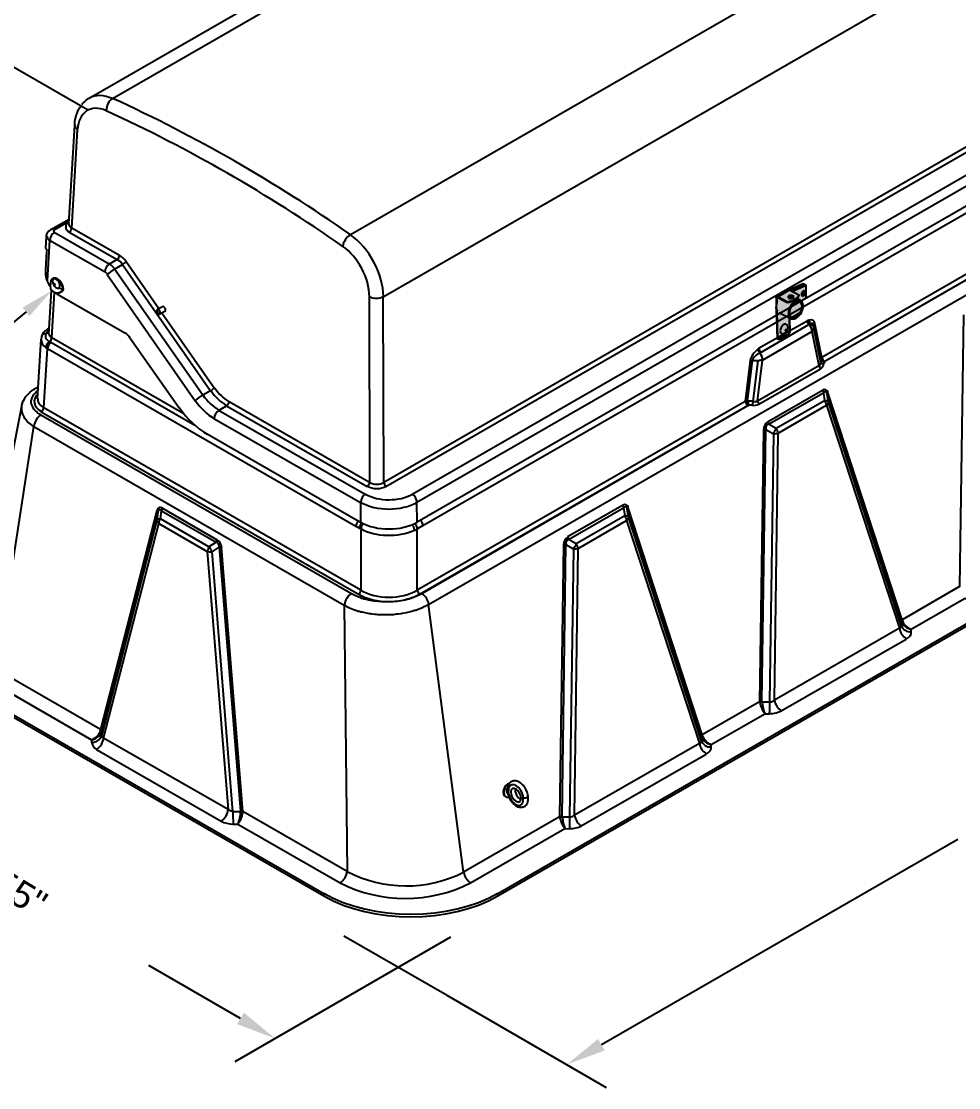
# Model space of a CAD drawing. Header units: feet. Extents: x -689 to 1837, y -511 to 1546.
# Drawn here: x 262.9 to 333.3, y -511.4 to -431.2 of the extents above; entities that cross this region are included whole.
import ezdxf
from ezdxf import colors
from ezdxf.entities.mleader import LeaderData, LeaderLine
from ezdxf.math import Vec2, Vec3

# ---------------------------------------------------------------- set-up
doc = ezdxf.new("R2010")
doc.units = ezdxf.units.FT
doc.header["$MEASUREMENT"] = 0
for name, color, linetype in [('DIMENSIONS', 1, 'Continuous'), ('EQUIPMENT', 6, 'Continuous'), ('PDF2_0', 7, 'Continuous'), ('PDF2_THIN', 7, 'Continuous'), ('TEXT', 1, 'Continuous')]:
    doc.layers.add(name, color=color, linetype=linetype)
doc.styles.add('NEI-A', font='arial.ttf')

msp = doc.modelspace()

# ---------------------------------------------------------------- linework, layer by layer
at = {"layer": 'DIMENSIONS'}
for points in [[(267.83533, -437.90393), (231.46369, -416.90832)], [(306.45846, -508.17605), (333.23838, -492.7268)], [(278.92804, -509.43908), (295.14609, -500.08533)], [(306.84286, -511.416), (294.87152, -504.49679), (287.09198, -500.01211)], [(279.33074, -506.21744), (272.42983, -502.22699)]]:
    msp.add_lwpolyline(points, dxfattribs=at)
for points in [[(279.58701, -505.77812), (279.07448, -506.63845), (281.93003, -507.71843)], [(306.20219, -507.75504), (306.69642, -508.61537), (303.85918, -509.67705)]]:
    msp.add_solid(points, dxfattribs=at)
at = {"layer": 'EQUIPMENT'}
for points in [[(267.41432, -437.48292), (267.45093, -437.428), (267.56076, -437.31817), (267.61567, -437.28156), (267.7255, -437.17173), (267.83533, -437.09852), (267.90855, -437.0436), (267.96346, -437.00699), (322.71312, -405.48613)], [(269.70242, -437.0436), (324.41547, -405.54104)], [(342.29926, -415.79173), (287.58621, -447.29429)], [(290.25871, -466.20315), (345.94191, -434.13314)], [(346.98529, -435.26804), (292.23563, -466.80721)], [(266.42586, -446.47057), (266.86518, -439.05713), (266.86518, -438.89239), (266.88348, -438.81917), (266.88348, -438.74595), (266.90179, -438.65442), (267.01161, -438.21511), (267.04822, -438.14189), (267.06653, -438.06867), (267.13975, -437.92223), (267.17636, -437.86732), (267.24958, -437.72088), (267.3228, -437.61105), (267.35941, -437.53783)], [(292.40037, -469.51632), (292.5102, -469.4614), (292.54681, -469.42479), (292.60172, -469.40649), (293.04104, -469.15022), (319.67452, -453.8108), (346.98529, -438.08697), (347.18664, -437.95884), (347.4063, -437.83071), (347.46121, -437.8124), (347.49782, -437.77579), (347.55273, -437.75749), (347.60765, -437.72088)], [(347.4063, -437.83071), (347.68087, -442.29708), (323.0243, -456.5016), (322.49346, -453.95724)], [(270.23326, -448.8502), (266.64552, -446.78175), (267.08483, -439.38662)], [(259.48834, -477.58873), (262.89303, -460.16256), (262.87473, -460.21748), (262.87473, -460.52866), (262.89303, -460.56527), (262.89303, -460.62018), (262.96625, -460.83984), (262.98456, -460.87645), (263.02117, -460.93136), (263.03947, -460.98628), (263.07608, -461.04119), (263.11269, -461.0778), (263.18591, -461.18763), (263.22252, -461.22424), (263.25913, -461.27916), (263.35065, -461.37068), (263.40557, -461.40729), (263.44218, -461.4622), (263.60692, -461.57203), (263.68014, -461.62695), (263.78997, -461.70017), (287.12859, -475.13589), (287.20181, -475.1725), (287.29333, -475.22741), (287.36655, -475.26402), (287.45808, -475.30063), (287.53129, -475.33724), (287.89739, -475.48368), (287.98891, -475.50199), (288.17196, -475.5752), (288.28179, -475.59351), (288.37332, -475.63012), (288.48314, -475.64842), (288.57467, -475.66673), (288.6845, -475.68503), (288.77602, -475.70334), (288.88585, -475.73995), (288.99568, -475.75825), (289.10551, -475.75825), (289.19703, -475.77656), (289.41669, -475.81317), (289.52652, -475.81317), (289.63635, -475.83147), (289.856, -475.83147), (289.96583, -475.84978), (290.51498, -475.84978), (290.62481, -475.83147), (290.84446, -475.83147), (291.06412, -475.79486), (291.17395, -475.79486), (291.39361, -475.75825), (291.48513, -475.73995), (291.81462, -475.68503), (291.90614, -475.66673), (292.01597, -475.63012), (292.10749, -475.61181), (292.21732, -475.59351), (292.40037, -475.52029), (292.5102, -475.50199), (293.05934, -475.28233), (293.13256, -475.24572), (293.22409, -475.20911), (293.31561, -475.15419), (293.46205, -475.08098), (348.28493, -443.5052)], [(264.70521, -448.31936), (264.76012, -447.38581), (264.76012, -447.31259), (264.77843, -447.27598), (264.77843, -447.23937), (264.85165, -447.09294), (264.90656, -447.03802), (264.92487, -447.00141), (264.96148, -446.98311), (265.01639, -446.92819), (265.053, -446.90989), (265.07131, -446.89158), (266.44417, -446.10448)], [(265.32757, -446.90989), (266.44417, -446.26922)], [(266.46247, -447.09294), (270.05021, -449.14307), (269.46446, -449.49086), (265.32757, -447.11124)], [(269.09836, -450.07662), (264.97978, -447.7153), (264.79673, -450.73559), (264.74182, -450.57085), (264.74182, -450.51593), (264.72351, -450.46102), (264.72351, -450.4061), (264.70521, -450.31458), (264.6869, -450.20475), (264.6869, -449.93018), (264.77843, -448.53902)], [(273.19864, -452.85895), (270.72749, -449.32612)], [(269.29971, -450.27797), (275.92605, -459.75986)], [(265.10791, -450.99186), (265.0347, -450.95525)], [(265.76689, -451.30304), (265.96824, -451.39456)], [(264.92487, -454.72604), (265.12622, -451.48609)], [(275.06573, -460.74832), (265.14452, -455.03722), (265.34588, -451.63253)], [(265.69367, -451.83388), (270.63596, -454.67112)], [(288.99568, -451.94371), (289.03229, -465.91027), (278.47042, -459.85138)], [(273.4549, -452.71251), (273.0705, -452.91386)], [(273.03389, -453.042), (273.03389, -453.02369)], [(273.12542, -453.22504), (273.14372, -453.24335)], [(273.63795, -453.0603), (273.25355, -453.26165)], [(277.35383, -458.80801), (273.41829, -453.17013)], [(333.65939, -453.29826), (333.36651, -473.74472), (329.04658, -476.23418), (323.48192, -459.1558)], [(318.19183, -459.77816), (318.55793, -456.70296), (322.27381, -454.56129), (322.80464, -457.12397)], [(318.37488, -456.15381), (322.03584, -454.03046)], [(275.90775, -461.62695), (265.07131, -455.38501), (264.97978, -455.3301), (264.92487, -455.31179), (264.88826, -455.27518), (264.77843, -455.16535), (264.76012, -455.12874), (264.72351, -455.09213), (264.70521, -455.05552), (264.70521, -455.01891), (264.6869, -454.964), (264.6869, -454.85417), (264.70521, -454.81756), (264.70521, -454.78095), (264.72351, -454.74434)], [(271.03867, -455.05552), (274.71793, -460.2907)], [(317.62439, -456.73957), (317.25829, -459.81477), (292.60172, -474.0193), (292.60172, -469.40649)], [(262.89303, -460.16256), (262.89303, -460.10765), (263.00286, -459.77816), (263.03947, -459.74155), (263.05778, -459.68664), (263.09439, -459.63172), (263.11269, -459.59511), (263.1493, -459.5402), (263.16761, -459.50359), (263.20422, -459.44868), (263.27743, -459.37546), (263.35065, -459.28393), (263.49709, -459.13749), (263.68014, -458.99106), (263.75336, -458.93614), (263.86319, -458.86292), (263.95471, -458.80801), (264.11946, -458.71648)], [(292.78477, -474.31217), (317.44134, -460.12595), (317.51456, -460.12595), (292.94952, -474.27556), (292.80308, -474.34878), (292.74816, -474.38539), (292.67494, -474.4037), (292.45529, -474.51353), (292.38207, -474.53183), (292.29054, -474.56844), (292.21732, -474.58675), (292.1441, -474.62336), (292.05258, -474.64166), (291.97936, -474.67827), (291.88784, -474.69657), (291.72309, -474.73318), (291.64987, -474.75149), (291.3753, -474.8064), (291.21056, -474.84301), (290.66142, -474.89793), (289.92922, -474.89793), (289.38008, -474.84301), (289.21534, -474.8064), (288.94076, -474.75149), (288.86755, -474.73318), (288.77602, -474.71488), (288.7028, -474.69657), (288.61128, -474.67827), (288.53806, -474.64166), (288.44653, -474.62336), (288.37332, -474.58675), (288.3001, -474.56844), (288.22688, -474.53183), (288.13535, -474.51353), (287.9157, -474.4037), (287.86078, -474.38539), (287.71434, -474.31217), (287.65943, -474.27556), (264.32081, -460.83984), (264.24759, -460.78493), (264.17437, -460.74832), (264.10115, -460.6934), (264.04624, -460.63849), (263.99132, -460.58357), (263.9181, -460.52866), (263.88149, -460.47374), (263.82658, -460.41883), (263.71675, -460.25409), (263.68014, -460.18087), (263.64353, -460.07104), (263.62523, -459.99782), (263.60692, -459.94291), (263.60692, -459.75986), (263.62523, -459.68664), (263.64353, -459.63172), (263.66184, -459.5585), (263.68014, -459.50359), (263.71675, -459.44868), (263.73505, -459.39376), (263.77166, -459.32054), (263.82658, -459.26563), (263.86319, -459.21071), (264.02793, -459.04597), (264.10115, -458.99106)], [(323.06091, -458.99106), (318.94233, -461.37068)], [(288.7028, -466.80721), (277.68331, -460.49205), (278.28737, -460.14426), (288.84924, -466.20315)], [(264.35742, -460.60188), (288.19027, -474.31217)], [(273.0522, -468.01532), (268.80548, -484.48964), (260.97103, -479.96836), (263.78997, -461.70017)], [(277.33552, -461.09611), (288.35501, -467.41126), (288.35501, -468.91226), (276.82299, -462.28592)], [(318.63115, -461.95643), (318.33827, -482.4029), (314.01834, -484.89235), (308.45368, -467.81397)], [(318.52132, -482.38459), (318.8142, -461.93813), (319.38165, -462.24931), (319.08877, -482.4212), (318.52132, -482.4212)], [(277.55518, -470.2302), (273.4366, -467.85058)], [(308.03267, -467.64923), (303.91409, -470.01055)], [(303.60291, -470.6146), (303.31003, -491.06107), (296.09794, -495.21626), (293.46205, -475.08098)], [(279.33074, -490.67666), (278.7633, -490.67666), (277.18908, -471.12714), (277.71992, -470.77935), (279.33074, -490.62175)], [(287.12859, -475.13589), (287.34825, -495.16134), (279.51379, -490.64006), (277.90297, -470.79765)], [(319.9674, -483.08017), (329.35776, -477.68026)], [(314.69562, -485.82589), (314.69562, -485.60624), (318.72267, -483.29983), (319.08877, -483.29983)], [(268.51261, -485.99064), (277.86636, -491.37225)], [(304.93916, -491.73834), (314.32952, -486.33843)], [(299.39281, -488.86449), (299.39281, -489.08415), (299.41111, -489.13906), (299.41111, -489.19398), (299.42941, -489.21228), (299.42941, -489.32211), (299.44772, -489.37702), (299.46602, -489.45024), (299.50263, -489.54177), (299.52094, -489.61499), (299.57585, -489.68821), (299.64907, -489.83464), (299.7589, -489.98108), (299.81382, -490.036), (299.86873, -490.09091), (299.94195, -490.14583), (299.99686, -490.20074), (300.17991, -490.29226), (300.21652, -490.29226), (300.28974, -490.32887), (300.5094, -490.32887), (300.54601, -490.31057), (300.58262, -490.31057), (300.72906, -490.23735), (300.74736, -490.20074), (300.78397, -490.18244), (300.80227, -490.14583), (300.83888, -490.12752), (300.9121, -489.98108), (300.9121, -489.94447), (300.93041, -489.90786), (300.93041, -489.87125), (300.94871, -489.83464), (300.94871, -489.52346), (300.93041, -489.45024), (300.9121, -489.35872), (300.8938, -489.2855), (300.87549, -489.19398), (300.76567, -488.97432), (300.72906, -488.88279), (300.67414, -488.82788), (300.56431, -488.68144), (300.5094, -488.62653), (300.45448, -488.57161), (300.41787, -488.55331), (300.39957, -488.5167), (300.17991, -488.40687), (300.16161, -488.38856), (300.125, -488.37026), (300.08839, -488.37026), (300.03347, -488.35196), (299.85043, -488.35196), (299.81382, -488.37026), (299.77721, -488.37026), (299.63077, -488.44348), (299.52094, -488.55331), (299.50263, -488.58992), (299.48433, -488.60822), (299.42941, -488.71805), (299.42941, -488.75466), (299.41111, -488.79127), (299.41111, -488.82788), (299.39281, -488.86449)], [(299.39281, -488.97432), (299.41111, -488.99262), (299.41111, -489.01093), (299.42941, -489.02923), (299.44772, -489.02923), (299.46602, -489.04754), (299.44772, -489.21228), (299.50263, -489.39533), (299.44772, -489.39533), (299.44772, -489.37702)], [(299.30128, -489.57838), (299.26467, -489.56007)], [(300.94871, -489.54177), (300.93041, -489.54177), (300.93041, -489.56007), (300.87549, -489.61499), (300.83888, -489.61499), (300.76567, -489.6516), (300.60092, -489.6516), (300.58262, -489.63329), (300.56431, -489.63329)]]:
    msp.add_lwpolyline(points, dxfattribs=at)
for points in [[(344.93515, -420.34962), (345.77717, -433.84026), (290.09397, -465.91027), (290.05736, -451.94371)], [(347.44291, -437.31817), (319.67452, -453.29826), (292.60172, -468.89395), (292.58342, -467.39296), (347.35138, -435.87209)], [(270.45292, -449.52747), (277.07925, -459.00936), (276.4935, -459.33885), (269.86716, -449.87527)], [(319.01555, -461.53542), (323.13413, -459.1741), (323.22565, -459.75986), (319.583, -461.86491)], [(323.37209, -460.10765), (328.84523, -476.87485), (319.45487, -482.27476), (319.72944, -462.2127)], [(353.19061, -465.61739), (298.67892, -497.01013), (298.67892, -496.80877), (353.19061, -465.41604)], [(277.50026, -470.39495), (276.95112, -470.74274), (273.30847, -468.63769), (273.38168, -468.03363)], [(303.98731, -470.19359), (308.10589, -467.81397), (308.21572, -468.41803), (304.55476, -470.52308)], [(276.82299, -471.09053), (278.3972, -490.51192), (269.04345, -485.13031), (273.18033, -469.00378)], [(308.34385, -468.76582), (313.81699, -485.53302), (304.42663, -490.93293), (304.7012, -470.87087)], [(258.9392, -481.46935), (285.59099, -496.80877), (285.59099, -497.01013), (258.9392, -481.6707)]]:
    msp.add_lwpolyline(points, close=True, dxfattribs=at)
for points in [[(348.50458, -440.24694, -0.52727145), (347.77239, -442.69978), (323.18905, -456.84939), (323.18905, -456.81278), (347.84561, -442.60826)], [(321.90771, -453.77419), (318.26505, -455.84263, 0.02832302), (318.20103, -455.88327)], [(318.21014, -456.73957), (317.84404, -459.83308), (318.0637, -459.83308), (318.11862, -459.81477), (318.15523, -459.81477), (318.19183, -459.77816), (322.80464, -457.12397), (322.82295, -457.12397), (322.85956, -457.08736), (322.87786, -457.08736), (322.87786, -457.06905), (322.89617, -457.05075), (322.91447, -457.01414), (322.93278, -456.99583), (322.95108, -456.95922), (322.95108, -456.886), (322.42024, -454.30503), (322.42024, -454.08537), (322.95108, -456.62974), (322.95108, -456.66635, 0.00928485), (322.95393, -456.86326)], [(264.06454, -459.61342), (264.33911, -455.12874, 0.27379025), (264.6869, -455.75111), (264.74182, -455.78772), (264.81504, -455.84263), (287.98891, -469.18683), (288.37332, -469.40649), (288.37332, -474.0193), (264.54047, -460.2907), (264.81504, -455.84263)], [(317.51904, -460.09918, -0.01469613), (317.51456, -459.79647), (317.44134, -459.79647), (317.80743, -456.73957), (318.30166, -456.73957)], [(317.78913, -460.10765, 0.18567766), (318.28336, -460.01612), (322.91447, -457.36193), (322.95108, -457.32532), (322.98769, -457.30701), (323.06091, -457.2338), (323.07922, -457.19719), (323.09752, -457.17888), (323.09752, -457.16058), (323.13413, -457.12397), (323.13413, -457.08736), (323.15244, -457.06905), (323.15244, -457.03244)], [(268.8787, -484.59947), (273.12542, -468.12515), (273.0522, -468.74751), (268.8787, -484.98387), (268.8787, -484.65439, -0.00699954), (268.89219, -484.60057)], [(303.50378, -491.06106, -0.0316734), (303.49308, -491.02446), (303.78596, -470.57799), (304.35341, -470.90748), (304.06053, -491.07937), (303.49308, -491.07937)], [(329.72386, -477.16772), (329.72386, -476.94806), (333.75091, -474.64166), (334.11701, -474.64166, 0.00465965), (334.13707, -473.77051, 0.19170272), (334.49123, -473.62185)], [(259.68969, -476.58197, 0.6059335), (260.44019, -480.82868), (268.12821, -485.25844), (268.12821, -485.4781)], [(299.39852, -488.90369, 0.19002337), (299.30896, -489.13576, -0.19002337)], [(304.06949, -491.93258, 0.00465965), (304.08059, -491.06854, 0.19170272), (304.43475, -490.91988)], [(278.7633, -491.5919), (279.12939, -491.5919), (286.81741, -496.02167, 0.23925313), (296.61048, -496.02167), (303.69443, -491.9397), (304.06053, -491.958)]]:
    msp.add_lwpolyline(points, format="xyb", dxfattribs=at)
for points in [[(328.99167, -476.38062), (329.00997, -476.7101), (323.51853, -459.86969), (323.42701, -459.28393), (328.99167, -476.36231, -0.00494149)], [(313.96343, -485.03879), (313.98173, -485.36827), (308.49029, -468.52786), (308.39877, -467.9238), (313.96343, -485.00218, -0.00494149)]]:
    msp.add_lwpolyline(points, format="xyb", close=True, dxfattribs=at)
for centre, radius, start, end in [((221.11832, -542.57255), 116.19579, 55.0946754, 65.2763215), ((220.92732, -542.87531), 115.49983, 55.0910139, 65.274078), ((267.0726, -449.85757), 2.43855, 200.7127997, 211.1970463), ((265.53808, -451.12915), 0.52169, 158.8129057, 329.3208781), ((265.57469, -451.14746), 0.52168, 242.0164727, 330.3538613), ((266.45726, -450.4602), 1.57293, 229.2718938, 240.3080137), ((265.28979, -455.21252), 0.95436, 111.2964641, 174.9637406), ((325.53786, -457.41135), 2.39848, 166.0057177, 170.3097736), ((322.7383, -459.87784), 5.29711, 179.0269781, 182.3948416), ((317.54121, -461.88385), 2.09715, 81.4535368, 90.1947355), ((317.71935, -462.21318), 2.10716, 87.4506373, 95.0120802), ((317.01398, -460.72553), 2.81591, 327.2296316, 336.3559344), ((301.98574, -469.3837), 2.81591, 327.2296316, 336.3559344), ((278.77712, -469.92682), 1.98259, 204.0519985, 217.0932009), ((336.95096, -474.15892), 8.15869, 194.6473968, 195.0331235), ((318.91948, -482.36984), 0.56285, 181.9738513, 187.935815), ((318.83864, -482.36948), 0.30843, 178.962375, 186.2189582), ((272.74684, -482.24714), 46.36227, 358.7303639, 359.79827), ((319.10422, -481.90241), 0.52087, 270.1264971, 313.5348861), ((263.7902, -483.52775), 5.11896, 348.4996308, 349.2747031), ((321.92272, -482.81709), 8.15869, 194.6473968, 195.0331235), ((299.49321, -489.07581), 0.24626, 249.355486, 256.9622187), ((299.50265, -489.02686), 0.17971, 241.4416892, 250.4058007), ((278.84458, -490.00706), 0.65078, 228.2037118, 263.9225452), ((325.95567, -490.92041), 47.19251, 179.6838843, 180.7843914), ((279.0367, -490.63978), 0.30745, 354.9378263, 4.5124964), ((279.00567, -490.64016), 0.50714, 353.5610203, 1.8362489), ((303.89124, -491.02801), 0.56285, 181.9738513, 187.935815), ((291.77686, -486.62263), 9.61885, 242.586451, 296.6943645)]:
    msp.add_arc(centre, radius, start, end, dxfattribs=at)
for points in [[(269.7044, -437.05144), (269.05721, -436.75554), (268.44625, -436.74245), (267.97425, -437.01436)], [(269.23433, -437.96359), (268.08348, -437.44226), (267.16485, -438.04733), (267.08495, -439.37931)], [(269.71433, -437.04202), (269.43331, -437.2053), (269.22507, -437.60943), (269.24338, -437.95598)], [(266.88473, -439.04147), (266.87781, -439.16025), (266.95599, -439.27867), (267.10068, -439.36856)], [(266.44699, -446.29447), (266.08927, -446.52264), (266.10365, -446.87248), (266.47967, -447.08954)], [(266.42641, -446.45837), (266.41937, -446.57741), (266.4996, -446.69148), (266.64805, -446.77347)], [(264.7792, -447.38012), (264.77232, -447.49892), (264.85058, -447.61621), (264.99539, -447.70411)], [(265.34076, -447.11386), (265.15165, -447.22579), (264.99481, -447.49224), (264.98604, -447.71647)], [(265.33142, -446.91228), (265.23873, -446.8578), (265.15035, -446.84819), (265.08551, -446.88553)], [(265.34493, -446.9138), (265.24857, -446.96754), (265.24857, -447.05437), (265.34492, -447.10783)], [(266.46842, -447.08263), (266.56059, -447.0273), (266.63757, -446.89649), (266.64251, -446.78678)], [(287.58685, -447.29386), (287.30152, -447.45449), (287.04767, -447.83255), (287.01278, -448.14882)], [(290.07217, -451.93909), (290.0577, -450.25021), (288.99885, -448.26398), (287.59478, -447.2919)], [(289.0194, -451.94489), (289.01877, -450.56693), (288.16513, -448.95006), (287.02209, -448.16178)], [(264.72415, -448.31803), (264.72, -448.38997), (264.74457, -448.46196), (264.79578, -448.52791)], [(270.05616, -449.13277), (270.14833, -449.07744), (270.22531, -448.94663), (270.23025, -448.83691)], [(270.73067, -449.30611), (270.58536, -449.09773), (270.41043, -448.92973), (270.22963, -448.82493)], [(269.47764, -449.47518), (269.28853, -449.58711), (269.13169, -449.85356), (269.12292, -450.07779)], [(269.87563, -449.85859), (269.75805, -449.69389), (269.61679, -449.56139), (269.47101, -449.47904)], [(270.46382, -449.52735), (270.34897, -449.3612), (270.21022, -449.22738), (270.06639, -449.14405)], [(270.45699, -449.52144), (270.55435, -449.47096), (270.67563, -449.38101), (270.73067, -449.31847)], [(265.48706, -450.61625), (265.22688, -450.4927), (265.02923, -450.64111), (265.04323, -450.94953)], [(265.39624, -450.59001), (265.24995, -450.56216), (265.17012, -450.69861), (265.2178, -450.89498)], [(265.71543, -450.71612), (265.52626, -450.53408), (265.31546, -450.48491), (265.18794, -450.59307)], [(265.74822, -450.99595), (265.70001, -450.79949), (265.54253, -450.61785), (265.39624, -450.59001)], [(269.32204, -450.26162), (269.26355, -450.17805), (269.19293, -450.11081), (269.11976, -450.06905)], [(269.8768, -449.86292), (269.68043, -449.96856), (269.43281, -450.15097), (269.31802, -450.27454)], [(265.2178, -450.89498), (265.26549, -451.09135), (265.42269, -451.27346), (265.56914, -451.302)], [(265.32306, -450.9638), (265.30992, -450.97137), (265.31358, -451.00236), (265.33124, -451.03302)], [(265.37882, -451.00561), (265.36116, -450.97495), (265.3362, -450.95623), (265.32306, -450.9638)], [(265.33124, -451.03302), (265.34889, -451.06368), (265.37386, -451.0824), (265.387, -451.07483)], [(265.387, -451.07483), (265.40014, -451.06727), (265.39648, -451.03627), (265.37882, -451.00561)], [(265.99534, -451.40166), (265.97359, -451.08957), (265.74724, -450.73981), (265.48706, -450.61625)], [(265.57103, -451.30236), (265.71714, -451.32951), (265.79642, -451.19242), (265.74822, -450.99595)], [(266.0336, -451.40685), (266.03175, -451.17419), (265.9046, -450.89816), (265.71543, -450.71612)], [(289.01172, -451.93916), (289.30114, -452.09224), (289.77007, -452.09158), (290.05953, -451.9377)], [(273.0708, -452.93445), (273.02178, -452.9607), (273.01879, -453.05061), (273.06412, -453.13528)], [(273.12383, -452.90943), (273.06977, -452.90613), (273.03345, -452.94882), (273.03252, -453.01674)], [(273.24163, -453.04024), (273.1963, -452.95557), (273.11982, -452.90821), (273.0708, -452.93445)], [(273.27607, -453.0316), (273.23845, -452.96133), (273.17789, -452.91273), (273.12383, -452.90943)], [(273.66047, -452.81194), (273.61037, -452.71836), (273.52279, -452.66764), (273.46486, -452.69866)], [(273.6463, -453.03754), (273.70423, -453.00653), (273.71058, -452.90552), (273.66047, -452.81194)], [(273.06412, -453.13528), (273.10945, -453.21995), (273.18593, -453.26731), (273.23495, -453.24106)], [(273.1534, -453.24253), (273.21044, -453.27942), (273.26611, -453.27285), (273.29334, -453.22604)], [(273.23495, -453.24106), (273.28397, -453.21482), (273.28696, -453.12491), (273.24163, -453.04024)], [(273.29334, -453.22604), (273.32056, -453.17922), (273.31369, -453.10187), (273.27607, -453.0316)], [(321.91051, -453.76101), (321.91448, -453.84727), (321.96374, -453.94968), (322.03343, -454.0166)], [(322.07331, -453.70243), (322.02102, -453.71134), (321.96667, -453.73149), (321.91236, -453.76209)], [(322.07607, -453.70734), (322.0561, -453.80323), (322.08379, -453.91389), (322.14516, -453.98353)], [(322.50274, -453.92798), (322.4644, -453.74115), (322.30478, -453.65434), (322.07676, -453.69629)], [(264.93616, -454.44518), (264.8344, -454.52796), (264.76399, -454.62216), (264.72951, -454.72165)], [(264.94688, -454.53003), (264.85894, -454.58586), (264.79082, -454.65112), (264.74639, -454.72211)], [(264.95105, -454.32042), (264.92976, -454.32143), (264.91028, -454.32695), (264.89319, -454.33679)], [(322.13694, -453.99482), (322.10241, -454.00077), (322.0665, -454.01417), (322.03061, -454.03448)], [(322.28628, -454.54394), (322.2792, -454.36765), (322.17908, -454.15891), (322.03642, -454.02298)], [(322.43811, -454.07145), (322.41073, -453.95074), (322.3022, -453.92021), (322.14846, -453.98995)], [(322.43246, -454.28842), (322.40656, -454.15321), (322.30035, -454.03711), (322.149, -453.97856)], [(322.28959, -454.53507), (322.38204, -454.46248), (322.43336, -454.37344), (322.43227, -454.28755)], [(322.49364, -453.95043), (322.4482, -453.9858), (322.42292, -454.02912), (322.42337, -454.07085)], [(264.73304, -454.72018), (264.56779, -454.7013), (264.42268, -454.77685), (264.37819, -454.90494)], [(264.98346, -455.33629), (264.83369, -455.41532), (264.71122, -455.59947), (264.702, -455.75948)], [(265.07635, -455.38744), (264.93864, -455.47403), (264.82623, -455.66821), (264.81935, -455.83139)], [(264.92543, -454.71223), (264.9181, -454.83145), (264.99835, -454.94587), (265.14704, -455.02819)], [(264.9745, -455.31512), (265.06397, -455.25715), (265.13682, -455.13034), (265.14173, -455.02404)], [(271.04636, -455.05262), (270.93103, -454.8885), (270.79234, -454.75639), (270.64886, -454.67395)], [(318.2114, -455.88736), (317.90467, -456.11397), (317.67691, -456.45256), (317.64245, -456.73318)], [(318.38824, -456.14182), (318.07932, -456.29369), (317.85126, -456.52231), (317.81854, -456.71294)], [(318.21182, -455.88462), (318.22735, -455.97652), (318.30126, -456.08857), (318.38671, -456.14974)], [(318.28616, -455.82945), (318.29074, -455.92877), (318.35491, -456.04724), (318.438, -456.10976)], [(318.57041, -456.6856), (318.56354, -456.51471), (318.46915, -456.31268), (318.33242, -456.17622)], [(317.81441, -456.73876), (317.74926, -456.73256), (317.687, -456.7373), (317.64134, -456.75194)], [(318.32158, -456.70971), (318.41816, -456.71063), (318.50662, -456.69887), (318.57585, -456.67591)], [(323.02448, -456.49479), (322.97904, -456.53016), (322.95376, -456.57348), (322.95421, -456.61522)], [(322.95406, -456.61594), (322.97288, -456.71841), (323.07644, -456.79416), (323.19814, -456.79448)], [(322.95406, -456.67086), (322.97288, -456.77333), (323.07644, -456.84908), (323.19814, -456.8494)], [(322.95406, -456.87059), (322.97045, -456.94472), (323.05294, -457.00199), (323.15846, -457.01251)], [(323.0271, -456.48843), (323.03216, -456.59807), (323.10932, -456.72877), (323.20161, -456.78404)], [(322.82575, -457.11079), (322.82918, -457.18512), (322.8664, -457.27257), (322.92285, -457.3389)], [(264.09713, -459.26998), (263.65078, -459.69142), (263.76559, -460.23227), (264.37535, -460.58068)], [(264.12281, -458.78146), (264.06211, -458.77689), (264.00687, -458.7884), (263.95999, -458.8154)], [(276.50314, -459.3265), (276.30677, -459.43214), (276.05914, -459.61455), (275.94435, -459.73812)], [(276.50067, -459.32865), (276.84683, -459.82626), (277.2656, -460.22641), (277.70018, -460.47483)], [(277.08647, -458.9889), (277.43475, -459.48541), (277.85442, -459.88513), (278.28856, -460.13384)], [(277.10163, -459.00333), (277.19899, -458.95284), (277.32027, -458.8629), (277.37531, -458.80035)], [(277.37312, -458.78888), (277.6927, -459.24654), (278.07787, -459.61518), (278.47636, -459.84478)], [(323.48977, -459.14943), (323.4196, -458.93279), (323.26299, -458.87164), (323.06765, -458.98462)], [(323.08501, -458.98899), (323.09382, -459.04598), (323.11999, -459.1076), (323.15774, -459.16031)], [(323.43265, -459.26245), (323.3772, -459.07624), (323.27053, -459.03498), (323.14515, -459.15126)], [(323.50281, -459.15827), (323.4587, -459.19493), (323.43444, -459.23658), (323.43538, -459.27405)], [(264.08386, -459.59986), (264.06831, -459.86099), (264.23955, -460.11303), (264.55675, -460.29587)], [(275.93036, -459.75285), (276.33741, -460.33498), (276.82852, -460.8035), (277.33704, -461.09485)], [(278.29332, -460.13395), (278.38549, -460.07863), (278.46247, -459.94781), (278.46741, -459.8381)], [(317.44832, -459.79567), (317.38316, -459.78946), (317.3209, -459.7942), (317.27524, -459.80884)], [(317.27939, -459.8016), (317.28445, -459.91123), (317.36161, -460.04194), (317.4539, -460.09721)], [(317.84476, -459.82339), (317.82537, -459.91775), (317.81053, -460.03213), (317.80798, -460.10682)], [(318.19463, -459.78329), (318.19806, -459.85762), (318.23528, -459.94507), (318.29173, -460.0114)], [(323.37878, -460.10342), (323.36136, -459.98702), (323.30827, -459.86136), (323.2312, -459.7541)], [(323.52006, -459.86069), (323.48627, -459.79927), (323.38134, -459.75798), (323.23724, -459.74939)], [(323.38346, -460.09898), (323.47312, -460.02371), (323.52223, -459.93796), (323.51999, -459.86062)], [(264.32899, -460.8281), (264.05669, -460.98432), (263.82993, -461.35503), (263.80668, -461.68198)], [(264.36316, -460.59144), (264.45545, -460.53617), (264.53261, -460.40546), (264.53767, -460.29583)], [(274.72617, -460.28024), (275.33288, -461.14276), (276.06299, -461.83671), (276.81879, -462.26921)], [(277.6965, -460.49467), (277.50739, -460.6066), (277.35055, -460.87305), (277.34178, -461.09728)], [(318.95106, -461.362), (318.75742, -461.47348), (318.64135, -461.69109), (318.63822, -461.94852)], [(319.02685, -461.52328), (318.85777, -461.57391), (318.78093, -461.71829), (318.81974, -461.91243)], [(318.96643, -461.35031), (318.97524, -461.4073), (319.00141, -461.46892), (319.03916, -461.52163)], [(318.80873, -461.91987), (318.7432, -461.91874), (318.67997, -461.92632), (318.63295, -461.94096)], [(319.38322, -462.24921), (319.5167, -462.25154), (319.64551, -462.23546), (319.74131, -462.20452)], [(319.73612, -462.20847), (319.7187, -462.09207), (319.66562, -461.96642), (319.58854, -461.85915)], [(288.85519, -466.19284), (288.94736, -466.13752), (289.02434, -466.0067), (289.02928, -465.89699)], [(288.86732, -466.20026), (289.25682, -466.42455), (289.88779, -466.42366), (290.27727, -466.19826)], [(289.04844, -465.90798), (289.3379, -466.08245), (289.80679, -466.0818), (290.0962, -465.90652)], [(290.09679, -465.89758), (290.10206, -466.00734), (290.1794, -466.13794), (290.27168, -466.19295)], [(288.71599, -466.79152), (288.52688, -466.90345), (288.37004, -467.1699), (288.36127, -467.39413)], [(288.37248, -467.40777), (289.5409, -468.0736), (291.43382, -468.07109), (292.60235, -467.40216)], [(288.72187, -466.79219), (289.69739, -467.35112), (291.27773, -467.34887), (292.25323, -466.78717)], [(292.59585, -467.39291), (292.58639, -467.16858), (292.42882, -466.90257), (292.23948, -466.79129)], [(273.12072, -468.11878), (273.12183, -468.07689), (273.09735, -468.03257), (273.05268, -467.99557)], [(273.45366, -467.83577), (273.25928, -467.72224), (273.11374, -467.77862), (273.0614, -467.98774)], [(273.39224, -468.0247), (273.26533, -467.90783), (273.16499, -467.94644), (273.1218, -468.12876)], [(273.38851, -468.02028), (273.4239, -467.96533), (273.44651, -467.90343), (273.45138, -467.8482)], [(308.05677, -467.62885), (308.06558, -467.68584), (308.09174, -467.74747), (308.1295, -467.80017)], [(308.47983, -467.78929), (308.40966, -467.57265), (308.25305, -467.5115), (308.05771, -467.62448)], [(308.40441, -467.92062), (308.34896, -467.73441), (308.24229, -467.69315), (308.1169, -467.80943)], [(308.47457, -467.79814), (308.43045, -467.8348), (308.4062, -467.87644), (308.40714, -467.91392)], [(273.04335, -468.73181), (273.04086, -468.818), (273.09052, -468.90905), (273.18139, -468.98495)], [(273.30802, -468.63186), (273.16708, -468.64241), (273.06894, -468.67935), (273.04352, -468.73143)], [(273.31478, -468.63167), (273.24261, -468.74355), (273.19683, -468.86981), (273.18752, -468.98266)], [(288.19387, -468.79122), (288.08971, -468.89287), (288.01699, -469.04616), (288.01153, -469.17559)], [(288.4517, -468.93615), (288.34676, -469.03772), (288.27328, -469.19189), (288.2678, -469.32203)], [(288.37263, -468.9036), (289.54113, -469.57646), (291.43405, -469.57378), (292.6025, -468.89761)], [(288.56729, -469.00387), (288.45951, -469.10507), (288.38322, -469.26249), (288.37763, -469.39524)], [(292.61756, -469.39422), (292.6109, -469.25701), (292.52783, -469.0942), (292.41371, -468.99467)], [(293.03673, -469.13898), (293.03112, -469.00582), (292.95439, -468.8479), (292.84617, -468.74677)], [(308.35054, -468.76159), (308.33312, -468.64519), (308.28003, -468.51953), (308.20295, -468.41227)], [(308.49182, -468.51886), (308.45803, -468.45744), (308.3531, -468.41615), (308.209, -468.40756)], [(308.35521, -468.75715), (308.44488, -468.68188), (308.49399, -468.59613), (308.49175, -468.51879)], [(288.37248, -469.38182), (289.46303, -470.00475), (291.20254, -470.05213), (292.39169, -469.49132)], [(292.40814, -469.49828), (292.40311, -469.35432), (292.32406, -469.17985), (292.21681, -469.07599)], [(277.72585, -470.77815), (277.75128, -470.58904), (277.66837, -470.44846), (277.5024, -470.39925)], [(277.50709, -470.3816), (277.54248, -470.32665), (277.56509, -470.26475), (277.56996, -470.20952)], [(277.91355, -470.78975), (277.8932, -470.53944), (277.7665, -470.32579), (277.57208, -470.21392)], [(303.92282, -470.02017), (303.72918, -470.13165), (303.61311, -470.34926), (303.60998, -470.60669)], [(303.79879, -470.57804), (303.73326, -470.57691), (303.67003, -470.58449), (303.62301, -470.59913)], [(303.99861, -470.18146), (303.82953, -470.23208), (303.75269, -470.37646), (303.7915, -470.5706)], [(303.93819, -470.00848), (303.947, -470.06547), (303.97316, -470.12709), (304.01092, -470.1798)], [(304.70788, -470.86664), (304.69046, -470.75024), (304.63738, -470.62459), (304.5603, -470.51732)], [(276.84402, -471.08977), (276.93838, -471.12299), (277.06619, -471.13661), (277.19934, -471.12763)], [(276.97574, -470.73672), (276.90357, -470.8486), (276.85779, -470.97486), (276.84848, -471.08771)], [(277.90311, -470.79684), (277.85683, -470.78105), (277.79411, -470.77467), (277.72875, -470.7791)], [(304.35498, -470.90738), (304.48846, -470.90971), (304.61727, -470.89363), (304.71307, -470.86269)], [(287.66761, -474.26383), (287.39531, -474.42005), (287.16855, -474.79075), (287.1453, -475.11771)], [(288.19138, -474.31254), (289.45993, -475.04424), (291.51511, -475.04424), (292.78366, -474.31254)], [(288.19601, -474.30173), (288.2883, -474.24647), (288.36546, -474.11576), (288.37052, -474.00612)], [(288.37248, -474.02053), (289.54098, -474.70226), (291.43406, -474.70226), (292.60256, -474.02053)], [(292.62283, -474.00612), (292.62788, -474.11576), (292.70504, -474.24647), (292.79733, -474.30173)], [(293.47599, -475.06138), (293.43204, -474.74617), (293.21437, -474.40996), (292.95963, -474.26383)], [(329.06747, -476.23665), (329.02335, -476.27331), (328.9991, -476.31496), (329.00004, -476.35243)], [(328.84959, -476.85783), (328.89355, -477.17304), (329.11122, -477.50925), (329.36595, -477.65538)], [(328.859, -476.85877), (328.96428, -476.8346), (329.02233, -476.77936), (329.02038, -476.70521)], [(329.06912, -476.26847), (329.02518, -476.30124), (329.00029, -476.33761), (328.99975, -476.36983)], [(329.00345, -476.37952), (329.09113, -476.66212), (329.39089, -476.89561), (329.73349, -476.94816)], [(329.01638, -476.69911), (329.10239, -476.96752), (329.39674, -477.15245), (329.73323, -477.14949)], [(329.07222, -476.27533), (329.15314, -476.57121), (329.42596, -476.84817), (329.73665, -476.94984)], [(329.37793, -477.67856), (329.61624, -477.54047), (329.74721, -477.35518), (329.74202, -477.16344)], [(318.53415, -482.36633), (318.46863, -482.3652), (318.4054, -482.37278), (318.35837, -482.38742)], [(318.53452, -482.42036), (318.47039, -482.42632), (318.4084, -482.44053), (318.36176, -482.45995)], [(318.36781, -482.44587), (318.41245, -482.75927), (318.5628, -483.10137), (318.73396, -483.27902)], [(318.5437, -482.40493), (318.56781, -482.72389), (318.64641, -483.08337), (318.73514, -483.28041)], [(319.45923, -482.27605), (319.50318, -482.59126), (319.72085, -482.92747), (319.97559, -483.0736)], [(319.09297, -483.28144), (319.42546, -483.28441), (319.74678, -483.20915), (319.98625, -483.07224)], [(268.13428, -485.26171), (268.45987, -485.15414), (268.74116, -484.85384), (268.80618, -484.54443)], [(268.13705, -485.25994), (268.49621, -485.20286), (268.80547, -484.94662), (268.87575, -484.6479)], [(268.13739, -485.4598), (268.49101, -485.46), (268.7954, -485.25358), (268.86444, -484.96675)], [(268.87383, -484.64871), (268.87267, -484.61695), (268.847, -484.58238), (268.80228, -484.55233)], [(268.89231, -484.5931), (268.89342, -484.55121), (268.86895, -484.50689), (268.82427, -484.46989)], [(268.87312, -484.975), (268.87591, -485.0415), (268.93607, -485.09368), (269.04035, -485.12006)], [(314.03923, -484.87651), (313.99511, -484.91317), (313.97086, -484.95482), (313.9718, -484.9923)], [(314.04088, -484.92664), (313.99694, -484.95941), (313.97205, -484.99578), (313.97151, -485.028)], [(313.9752, -485.03769), (314.06289, -485.32029), (314.36265, -485.55378), (314.70525, -485.60633)], [(314.04397, -484.9335), (314.1249, -485.22938), (314.39772, -485.50634), (314.70841, -485.60801)], [(268.14657, -485.45768), (268.14621, -485.64945), (268.27989, -485.83455), (268.5182, -485.97227)], [(268.52273, -485.96576), (268.79503, -485.80955), (269.02179, -485.43884), (269.04504, -485.11188)], [(313.82135, -485.516), (313.8653, -485.83121), (314.08298, -486.16742), (314.33771, -486.31355)], [(313.83076, -485.51694), (313.93604, -485.49277), (313.99409, -485.43753), (313.99214, -485.36338)], [(313.98814, -485.35728), (314.07415, -485.62569), (314.3685, -485.81062), (314.70499, -485.80766)], [(314.34969, -486.31843), (314.588, -486.18033), (314.71897, -485.99504), (314.71378, -485.80331)], [(299.09834, -489.00821), (299.03444, -489.25528), (299.10854, -489.48296), (299.273, -489.5449)], [(299.16287, -488.94027), (299.09275, -489.11958), (299.09556, -489.3117), (299.17016, -489.44004)], [(299.52941, -488.55343), (299.34511, -488.5682), (299.16223, -488.76114), (299.09834, -489.00821)], [(299.50527, -488.58299), (299.3646, -488.62361), (299.23298, -488.76096), (299.16287, -488.94027)], [(300.01213, -488.69581), (299.71797, -488.53932), (299.47923, -488.68429), (299.46631, -489.02727)], [(299.75883, -488.93165), (299.6032, -489.01578), (299.5959, -489.30387), (299.74252, -489.57511)], [(300.30612, -489.27046), (300.15949, -488.99921), (299.91447, -488.84752), (299.75883, -488.93165)], [(299.97807, -488.92743), (299.94632, -489.06138), (299.98171, -489.24332), (300.07201, -489.41037)], [(300.58073, -489.62014), (300.55499, -489.25659), (300.30629, -488.8523), (300.01213, -488.69581)], [(299.17016, -489.44004), (299.24476, -489.56839), (299.37903, -489.61208), (299.51944, -489.5537)], [(299.30896, -489.13576), (299.31058, -489.21907), (299.3478, -489.28419), (299.40638, -489.30625)], [(299.4985, -489.39044), (299.59775, -489.7758), (299.89485, -490.12326), (300.17776, -490.18484)], [(299.74252, -489.57511), (299.88915, -489.84636), (300.13417, -489.99805), (300.28981, -489.91392)], [(300.07201, -489.41037), (300.16231, -489.57742), (300.29514, -489.70669), (300.42461, -489.7535)], [(300.17776, -490.18484), (300.46067, -490.24641), (300.63237, -490.00097), (300.57031, -489.6237)], [(300.28981, -489.91392), (300.44544, -489.82979), (300.45274, -489.5417), (300.30612, -489.27046)], [(277.87648, -491.36568), (278.14878, -491.20946), (278.37554, -490.83876), (278.3988, -490.5118)], [(279.14288, -491.57403), (279.24411, -491.36849), (279.32979, -490.98481), (279.34753, -490.6576)], [(279.51393, -490.63925), (279.46765, -490.62345), (279.40493, -490.61707), (279.33957, -490.6215)], [(279.51133, -490.69912), (279.46533, -490.67746), (279.40377, -490.66271), (279.33971, -490.65802)], [(277.88157, -491.37556), (278.12037, -491.51442), (278.44131, -491.59229), (278.77381, -491.59203)], [(279.13473, -491.57082), (279.31518, -491.38453), (279.47179, -491.01851), (279.50882, -490.69655)], [(303.50591, -491.0245), (303.44039, -491.02337), (303.37716, -491.03095), (303.33013, -491.04559)], [(303.50628, -491.06023), (303.44215, -491.06619), (303.38016, -491.08039), (303.33352, -491.09982)], [(303.33957, -491.10404), (303.38421, -491.41744), (303.53456, -491.75954), (303.70572, -491.93719)], [(303.51546, -491.0631), (303.53957, -491.38206), (303.61817, -491.74154), (303.7069, -491.93858)], [(304.43099, -490.93422), (304.47494, -491.24943), (304.69261, -491.58564), (304.94735, -491.73178)], [(304.06472, -491.93961), (304.39721, -491.94258), (304.71854, -491.86732), (304.958, -491.73041)], [(286.82753, -495.99679), (287.09983, -495.84058), (287.32659, -495.46987), (287.34984, -495.14291)], [(296.1023, -495.19924), (296.14626, -495.51445), (296.36393, -495.85066), (296.61866, -495.99679)], [(285.59204, -496.80185), (289.20559, -498.88563), (295.06431, -498.88563), (298.67786, -496.80185)], [(285.59204, -497.0032), (289.20559, -499.08698), (295.06431, -499.08698), (298.67786, -497.0032)]]:
    msp.add_open_spline(points, degree=3, dxfattribs=at)
at = {"layer": 'PDF2_0', "lineweight": 25}
msp.add_lwpolyline([(319.66955, -455.08077), (319.72447, -455.11737), (319.79769, -455.13568), (319.88921, -455.11737), (320.01734, -455.09907), (320.10887, -455.06246), (320.2187, -455.00755), (320.32852, -454.91602), (320.42005, -454.8428), (320.51157, -454.75128), (320.56649, -454.67806), (320.6214, -454.62315), (320.58479, -453.52486), (320.76784, -453.61638), (320.84106, -453.61638), (320.95089, -453.59808), (321.02411, -453.57977), (321.09733, -453.52486), (321.15224, -453.48825), (321.22546, -453.43333), (321.29868, -453.36011), (321.40851, -453.21368), (321.44512, -453.15876), (321.50003, -453.04893), (321.57325, -452.86588), (321.59156, -452.77436), (321.60986, -452.66453), (321.57325, -452.44487), (321.57325, -452.38996), (321.53664, -452.33505), (321.48173, -452.28013), (321.84782, -452.02386), (321.82952, -451.10862), (321.71969, -451.0354), (321.60986, -450.98049), (320.58479, -451.43811), (320.56649, -451.41981), (320.49327, -451.41981), (319.61464, -451.93234), (319.57803, -451.96895), (319.55972, -452.00556), (319.57803, -452.04217), (319.57803, -452.64623), (319.55972, -452.75606), (319.57803, -452.88419), (319.59633, -452.9391)], close=True, dxfattribs=at)
at = {"layer": 'PDF2_THIN', "lineweight": 25}
for points in [[(321.60986, -450.98049), (320.58479, -451.43811), (320.56649, -451.41981), (320.49327, -451.41981)], [(321.48173, -452.28013), (321.84782, -452.02386), (321.82952, -451.10862), (320.80445, -451.54794)], [(321.82952, -451.10862), (321.71969, -451.0354)], [(319.61464, -451.93234), (319.57803, -451.96895), (319.55972, -452.00556), (319.57803, -452.04217), (319.57803, -452.64623), (319.55972, -452.75606), (319.57803, -452.88419), (319.59633, -452.9391)], [(320.49327, -451.41981), (319.61464, -451.93234)], [(319.63294, -452.06047), (319.72447, -452.02386)], [(319.63294, -452.06047), (319.63294, -452.38996)], [(319.70616, -452.00556), (320.40174, -452.38996), (320.40174, -452.31674), (319.70616, -451.95064), (320.58479, -451.43811), (321.28037, -451.80421), (321.28037, -451.87743)], [(320.52988, -451.98725), (320.47496, -452.04217)], [(320.52988, -451.98725), (320.54818, -451.98725), (320.56649, -451.96895), (320.6031, -451.96895)], [(320.58479, -451.43811), (320.58479, -451.41981)], [(320.58479, -452.07878), (320.74953, -452.07878)], [(320.87767, -452.00556), (320.84106, -451.98725), (320.82275, -451.98725), (320.80445, -451.96895), (320.73123, -451.96895), (320.71293, -451.95064), (320.6214, -451.95064), (320.6031, -451.96895)], [(321.50003, -452.29844), (321.42681, -452.22522), (321.15224, -452.07878), (321.15224, -452.06047)], [(321.22546, -452.04217), (321.18885, -452.02386)], [(321.20715, -452.07878), (321.18885, -452.09708)], [(321.20715, -452.09708), (321.24376, -452.06047), (321.24376, -452.00556)], [(321.20715, -452.07878), (321.22546, -452.04217)], [(321.22546, -452.04217), (321.22546, -451.98725)], [(321.24376, -451.95064), (321.26207, -451.96895), (321.26207, -451.98725), (321.24376, -452.00556)], [(321.51834, -451.85912), (321.55495, -451.85912), (321.57325, -451.87743), (321.62817, -451.87743), (321.64647, -451.85912), (321.68308, -451.85912)], [(321.64647, -451.80421), (321.64647, -451.73099), (321.68308, -451.69438), (321.70138, -451.65777), (321.73799, -451.65777), (321.7563, -451.67607), (321.7563, -451.74929), (321.71969, -451.73099)], [(321.68308, -451.7676), (321.64647, -451.74929)], [(321.70138, -451.80421), (321.64647, -451.7859)], [(321.64647, -451.80421), (321.70138, -451.80421)], [(321.68308, -451.69438), (321.71969, -451.71268)], [(321.7746, -451.71268), (321.7746, -451.74929), (321.71969, -451.80421), (321.70138, -451.84082), (321.68308, -451.85912)], [(321.71969, -451.54794), (321.70138, -451.52963)], [(321.70138, -451.80421), (321.73799, -451.7859)], [(321.71969, -451.54794), (321.73799, -451.54794), (321.7563, -451.56624), (321.7746, -451.58455)], [(321.7563, -451.74929), (321.73799, -451.7859)], [(321.7746, -451.63946), (321.7746, -451.58455)], [(321.7746, -451.63946), (321.79291, -451.65777)], [(321.7746, -451.71268), (321.79291, -451.69438), (321.79291, -451.65777)], [(319.59633, -452.9391), (319.66955, -455.08077), (319.74277, -455.11737)], [(320.73123, -453.48825), (320.71293, -453.48825), (320.69462, -453.46994), (320.67632, -453.45164), (320.65801, -453.45164), (320.65801, -453.43333), (320.63971, -453.41503), (320.63971, -453.39672), (320.6214, -453.37842), (320.6214, -453.36011), (320.6031, -453.34181), (320.58479, -453.28689), (320.58479, -453.08554), (320.6031, -453.01232), (320.6031, -452.95741), (320.6214, -452.90249), (320.63971, -452.82927), (320.67632, -452.77436), (320.69462, -452.71945), (320.80445, -452.5547), (320.89597, -452.46318), (320.93258, -452.40826), (320.9875, -452.38996), (321.02411, -452.35335), (321.07902, -452.31674), (321.11563, -452.29844), (321.17055, -452.29844), (321.18885, -452.28013), (321.31698, -452.28013), (321.33529, -452.29844), (321.35359, -452.29844)], [(321.46342, -453.12215), (321.50003, -453.06724), (321.51834, -452.99402), (321.55495, -452.9208), (321.57325, -452.86588), (321.59156, -452.79267), (321.59156, -452.48148), (321.57325, -452.44487)], [(321.50003, -453.04893), (321.57325, -452.86588), (321.59156, -452.77436), (321.60986, -452.66453), (321.57325, -452.44487), (321.57325, -452.38996), (321.53664, -452.33505), (321.48173, -452.28013)], [(321.57325, -452.42657), (321.55495, -452.40826), (321.55495, -452.37165), (321.51834, -452.33505), (321.51834, -452.31674)], [(319.72447, -455.11737), (319.65125, -453.03063)], [(319.77938, -453.14046), (320.69462, -453.57977), (320.71293, -453.59808), (320.74953, -453.59808), (320.76784, -453.61638), (320.89597, -453.61638), (320.91428, -453.59808), (320.96919, -453.59808), (320.9875, -453.57977), (321.02411, -453.57977), (321.04241, -453.56147), (321.07902, -453.54316), (321.09733, -453.52486), (321.26207, -453.41503), (321.29868, -453.36011)], [(320.58479, -453.52486), (320.6214, -454.62315)], [(320.58479, -453.52486), (320.76784, -453.61638)], [(320.84106, -453.61638), (320.95089, -453.59808), (321.02411, -453.57977), (321.09733, -453.52486)], [(321.15224, -453.48825), (321.22546, -453.43333), (321.35359, -453.3052)], [(321.29868, -453.36011), (321.40851, -453.21368), (321.44512, -453.15876)], [(321.35359, -453.3052), (321.42681, -453.19537), (321.50003, -453.04893)], [(320.29191, -454.64145), (320.31022, -454.60484)], [(320.42005, -454.4401), (320.34683, -454.58654), (320.31022, -454.60484)], [(320.42005, -454.12892), (320.43835, -454.16553), (320.43835, -454.23874), (320.45666, -454.27535), (320.45666, -454.29366), (320.43835, -454.33027), (320.43835, -454.38518)], [(320.42005, -454.4401), (320.43835, -454.38518)], [(319.66955, -455.08077), (319.72447, -455.11737), (319.79769, -455.13568), (319.88921, -455.11737), (320.01734, -455.09907), (320.10887, -455.06246), (320.2187, -455.00755), (320.32852, -454.91602), (320.42005, -454.8428), (320.51157, -454.75128), (320.56649, -454.67806), (320.6214, -454.62315)], [(320.14548, -454.73297), (320.12717, -454.73297), (320.09056, -454.75128)], [(320.14548, -454.73297), (320.18209, -454.71467), (320.20039, -454.69636), (320.2187, -454.69636)], [(320.29191, -454.64145), (320.25531, -454.67806), (320.2187, -454.69636)]]:
    msp.add_lwpolyline(points, dxfattribs=at)
msp.add_lwpolyline([(321.60986, -450.98049), (321.71969, -451.0354), (320.69462, -451.49302), (320.58479, -451.41981)], close=True, dxfattribs=at)
for points in [[(320.66323, -452.06226, -0.01453989), (320.67017, -452.08152)], [(320.70574, -452.07727, 0.01151294), (320.70002, -452.06082, -0.01151294)]]:
    msp.add_lwpolyline(points, format="xyb", dxfattribs=at)
for centre, radius, start, end in [((321.68318, -453.23118), 1.18306, 132.8400885, 170.877226), ((320.5, -452.59832), 1.03736, 312.7798986, 350.9374159)]:
    msp.add_arc(centre, radius, start, end, dxfattribs=at)
for points in [[(320.60503, -451.4199), (320.56766, -451.39951), (320.53238, -451.39661), (320.50632, -451.41179)], [(319.70809, -451.93243), (319.62666, -451.88801), (319.56388, -451.92982), (319.56787, -452.02581)], [(319.70935, -452.00909), (319.66444, -451.98334), (319.63069, -452.00595), (319.63398, -452.05961)], [(320.42076, -452.31697), (320.86888, -452.25556), (321.21918, -452.05383), (321.31136, -451.8041)], [(320.42076, -452.37188), (320.86888, -452.31047), (321.21918, -452.10874), (321.31136, -451.85902)], [(320.68138, -451.84089), (320.56519, -451.84488), (320.47283, -451.90135), (320.47509, -451.96702)], [(320.47509, -451.96702), (320.47734, -452.03269), (320.57336, -452.0827), (320.68955, -452.07871)], [(320.68138, -451.91411), (320.58665, -451.91736), (320.50484, -451.95599), (320.48152, -452.00849)], [(320.89585, -451.95257), (320.89359, -451.8869), (320.79757, -451.8369), (320.68138, -451.84089)], [(320.88725, -451.99455), (320.86039, -451.94379), (320.77611, -451.91085), (320.68138, -451.91411)], [(320.68955, -452.07871), (320.80574, -452.07472), (320.8981, -452.01825), (320.89585, -451.95257)], [(321.43783, -452.25794), (321.21943, -452.14112), (320.88583, -452.33909), (320.69272, -452.70013)], [(321.42056, -452.29022), (321.21107, -452.17817), (320.89243, -452.36555), (320.70886, -452.70876)], [(321.42046, -452.22946), (321.2743, -452.14312), (321.06689, -452.19451), (320.87875, -452.36369)], [(321.16513, -452.05536), (321.16734, -452.06035), (321.17431, -452.05683), (321.18166, -452.047)], [(321.18166, -452.047), (321.18901, -452.03717), (321.19462, -452.02388), (321.19494, -452.01549)], [(321.5141, -451.62911), (321.46403, -451.72271), (321.47042, -451.82371), (321.52836, -451.85471)], [(321.70966, -451.51574), (321.65172, -451.48475), (321.56416, -451.53551), (321.5141, -451.62911)], [(321.70247, -451.71752), (321.69531, -451.73089), (321.69313, -451.74366), (321.69759, -451.74605)], [(321.69759, -451.74605), (321.70204, -451.74843), (321.71145, -451.73952), (321.71861, -451.72615)], [(321.72349, -451.69762), (321.71903, -451.69524), (321.70962, -451.70415), (321.70247, -451.71752)], [(321.71861, -451.72615), (321.72576, -451.71278), (321.72794, -451.70001), (321.72349, -451.69762)], [(319.6412, -452.36643), (319.55212, -452.62573), (319.56023, -452.87257), (319.66267, -453.01984)], [(320.69272, -452.70013), (320.49961, -453.06116), (320.52011, -453.44854), (320.73852, -453.56536)], [(320.70886, -452.70876), (320.52529, -453.05197), (320.5463, -453.42102), (320.75579, -453.53307)], [(321.52442, -452.76172), (321.55612, -452.54137), (321.49206, -452.36433), (321.35711, -452.29933)], [(321.46749, -453.11453), (321.65106, -452.77133), (321.63005, -452.40227), (321.42056, -452.29022)], [(321.48363, -453.12317), (321.67674, -452.76213), (321.65623, -452.37476), (321.43783, -452.25794)], [(320.51508, -453.0436), (320.47879, -453.29401), (320.55118, -453.49506), (320.70413, -453.56871)], [(320.72708, -453.47722), (320.85606, -453.55339), (321.03887, -453.5084), (321.20456, -453.35972)], [(320.73852, -453.56536), (320.95692, -453.68218), (321.29052, -453.4842), (321.48363, -453.12317)], [(320.75579, -453.53307), (320.96527, -453.64513), (321.28391, -453.45774), (321.46749, -453.11453)], [(319.88668, -454.50547), (319.88391, -454.66845), (319.97758, -454.7654), (320.1106, -454.73725)], [(320.122, -454.06603), (319.98789, -454.15867), (319.88945, -454.34249), (319.88668, -454.50547)], [(320.43903, -454.12393), (320.38873, -453.99761), (320.25611, -453.97339), (320.122, -454.06603)], [(320.25391, -454.97318), (320.38665, -454.8833), (320.51329, -454.75776), (320.62254, -454.60776)], [(320.27686, -454.43629), (320.26016, -454.46748), (320.25745, -454.49857), (320.27082, -454.50573)], [(320.27082, -454.50573), (320.28419, -454.51289), (320.30857, -454.4934), (320.32527, -454.46221)], [(320.33131, -454.39277), (320.31794, -454.38561), (320.29357, -454.4051), (320.27686, -454.43629)], [(320.32527, -454.46221), (320.34198, -454.43102), (320.34468, -454.39993), (320.33131, -454.39277)], [(319.73704, -455.11616), (319.89226, -455.14519), (320.07421, -455.09486), (320.25391, -454.97318)]]:
    msp.add_open_spline(points, degree=3, dxfattribs=at)
at = {"layer": 'PDF2_THIN', "color": 7, "true_color": 0xffffff, "transparency": 33554559}
for points in [[(321.60986, -450.98049), (320.58479, -451.43811), (321.71969, -451.0354)], [(321.71969, -451.0354), (321.82952, -451.10862), (320.58479, -451.43811)], [(321.82952, -451.10862), (320.58479, -451.43811), (321.84782, -452.02386)], [(321.84782, -452.02386), (319.55972, -452.00556), (319.57803, -451.96895)], [(319.57803, -452.04217), (321.84782, -452.02386), (319.55972, -452.00556)], [(319.57803, -451.96895), (321.84782, -452.02386), (319.61464, -451.93234)], [(321.48173, -452.28013), (319.57803, -452.04217), (321.84782, -452.02386)], [(319.57803, -452.5364), (321.48173, -452.28013), (319.57803, -452.04217)], [(319.61464, -451.93234), (320.58479, -451.43811), (320.49327, -451.41981)], [(321.84782, -452.02386), (319.61464, -451.93234), (320.58479, -451.43811)], [(320.58479, -451.43811), (320.49327, -451.41981), (320.56649, -451.41981)], [(320.49327, -451.41981), (320.56649, -451.41981), (320.51157, -451.41981)], [(320.56649, -451.41981), (320.51157, -451.41981), (320.54818, -451.41981)], [(320.51157, -451.41981), (320.54818, -451.41981), (320.52988, -451.41981)], [(319.55972, -452.75606), (321.60986, -452.66453), (319.57803, -452.64623)], [(321.59156, -452.77436), (319.55972, -452.75606), (321.60986, -452.66453)], [(319.57803, -452.88419), (321.59156, -452.77436), (319.55972, -452.75606)], [(321.48173, -452.28013), (321.53664, -452.33505), (319.57803, -452.5364)], [(321.53664, -452.33505), (319.57803, -452.5364), (321.57325, -452.38996)], [(319.57803, -452.5364), (321.57325, -452.44487), (321.57325, -452.38996)], [(321.59156, -452.5547), (319.57803, -452.5364), (321.57325, -452.44487)], [(319.57803, -452.64623), (321.59156, -452.5547), (319.57803, -452.5364)], [(321.60986, -452.66453), (319.57803, -452.64623), (321.59156, -452.5547)], [(319.57803, -452.88419), (321.57325, -452.86588), (321.59156, -452.77436)], [(321.53664, -452.95741), (319.57803, -452.88419), (321.57325, -452.86588)], [(319.59633, -452.9391), (321.53664, -452.95741), (319.57803, -452.88419)], [(319.66955, -455.08077), (319.59633, -452.9391), (320.58479, -453.52486)], [(319.59633, -452.9391), (320.58479, -453.52486), (321.53664, -452.95741)], [(321.53664, -452.95741), (321.50003, -453.04893), (320.58479, -453.52486)], [(320.58479, -453.52486), (319.66955, -455.08077), (320.6214, -454.62315)], [(321.50003, -453.04893), (320.58479, -453.52486), (321.44512, -453.15876)], [(321.44512, -453.15876), (321.40851, -453.21368), (320.58479, -453.52486)], [(321.40851, -453.21368), (320.58479, -453.52486), (321.35359, -453.28689)], [(321.35359, -453.28689), (321.29868, -453.36011), (320.58479, -453.52486)], [(321.29868, -453.36011), (320.58479, -453.52486), (321.22546, -453.43333)], [(320.58479, -453.52486), (321.15224, -453.48825), (321.22546, -453.43333)], [(321.09733, -453.52486), (320.58479, -453.52486), (321.15224, -453.48825)], [(320.69462, -453.57977), (321.09733, -453.52486), (320.58479, -453.52486)], [(321.09733, -453.52486), (321.02411, -453.57977), (320.69462, -453.57977)], [(321.02411, -453.57977), (320.69462, -453.57977), (320.95089, -453.59808)], [(320.69462, -453.57977), (320.95089, -453.59808), (320.76784, -453.61638)], [(320.95089, -453.59808), (320.76784, -453.61638), (320.84106, -453.61638)], [(320.6214, -454.62315), (319.66955, -455.08077), (320.56649, -454.67806)], [(320.56649, -454.67806), (320.51157, -454.75128), (319.66955, -455.08077)], [(320.51157, -454.75128), (319.66955, -455.08077), (320.42005, -454.8428)], [(320.42005, -454.8428), (320.32852, -454.91602), (319.66955, -455.08077)], [(320.32852, -454.91602), (319.66955, -455.08077), (320.2187, -455.00755)], [(319.66955, -455.08077), (320.10887, -455.06246), (320.2187, -455.00755)], [(320.01734, -455.09907), (319.66955, -455.08077), (320.10887, -455.06246)], [(319.72447, -455.11737), (320.01734, -455.09907), (319.66955, -455.08077)], [(319.88921, -455.11737), (319.72447, -455.11737), (320.01734, -455.09907)], [(319.79769, -455.13568), (319.88921, -455.11737), (319.72447, -455.11737)]]:
    msp.add_solid(points, dxfattribs=at)

# ---------------------------------------------------------------- texts
at = {"layer": 'TEXT', "insert": (261.50976, -494.84458), "char_height": 2, "width": 6.5794939, "attachment_point": 1, "rotation": 328.7482662, "line_spacing_factor": 0.9, "style": 'NEI-A'}
msp.add_mtext('55"', dxfattribs=at)

# ---------------------------------------------------------------- leaders
at = {"layer": 'TEXT'}
ml = msp.add_multileader_mtext('Standard', dxfattribs=at)
ml.set_content('ALUMINUM\\PLOCATOR CLIP', color=256, style='NEI-A')
ml.set_leader_properties()
ml.build(insert=Vec2(0, 0))
ml.multileader.update_dxf_attribs({"dogleg_length": 0.0625, "arrow_head_size": 2.5, "scale": 20})
ctx = ml.context
ctx.base_point, ctx.scale, ctx.char_height, ctx.arrow_head_size, ctx.landing_gap_size, ctx.plane_origin = Vec3(235.83934, -455.49484), 20, 2, 2.5, 1.5, Vec3(161.61041, -508.10469)
ctx.text_align_type = 2
notes = []
notes.append((ctx, [(1, (1, 1, 0), (260.25714, -455.49484), (-1, 0), 1.25, [(0, [(265.14452, -451.48609)], 0, [])])]))
ctx.mtext.insert, ctx.mtext.width, ctx.mtext.alignment, ctx.mtext.line_spacing_factor, ctx.mtext.flow_direction = Vec3(257.50714, -454.47779), 24.0519796, 3, 0.9, 5
for ctx, leaders in notes:
    for number, flags, end, landing, length, lines in leaders:
        leader = LeaderData()
        leader.index, (leader.has_last_leader_line, leader.has_dogleg_vector, leader.attachment_direction) = number, flags
        leader.last_leader_point, leader.dogleg_vector, leader.dogleg_length = Vec3(end), Vec3(landing), length
        for number, points, colour, breaks in lines:
            line = LeaderLine()
            line.index, line.vertices, line.color, line.breaks = number, Vec3.list(points), colors.encode_raw_color(colour), breaks
            leader.lines.append(line)
        ctx.leaders.append(leader)

doc.saveas('drawing.dxf')
